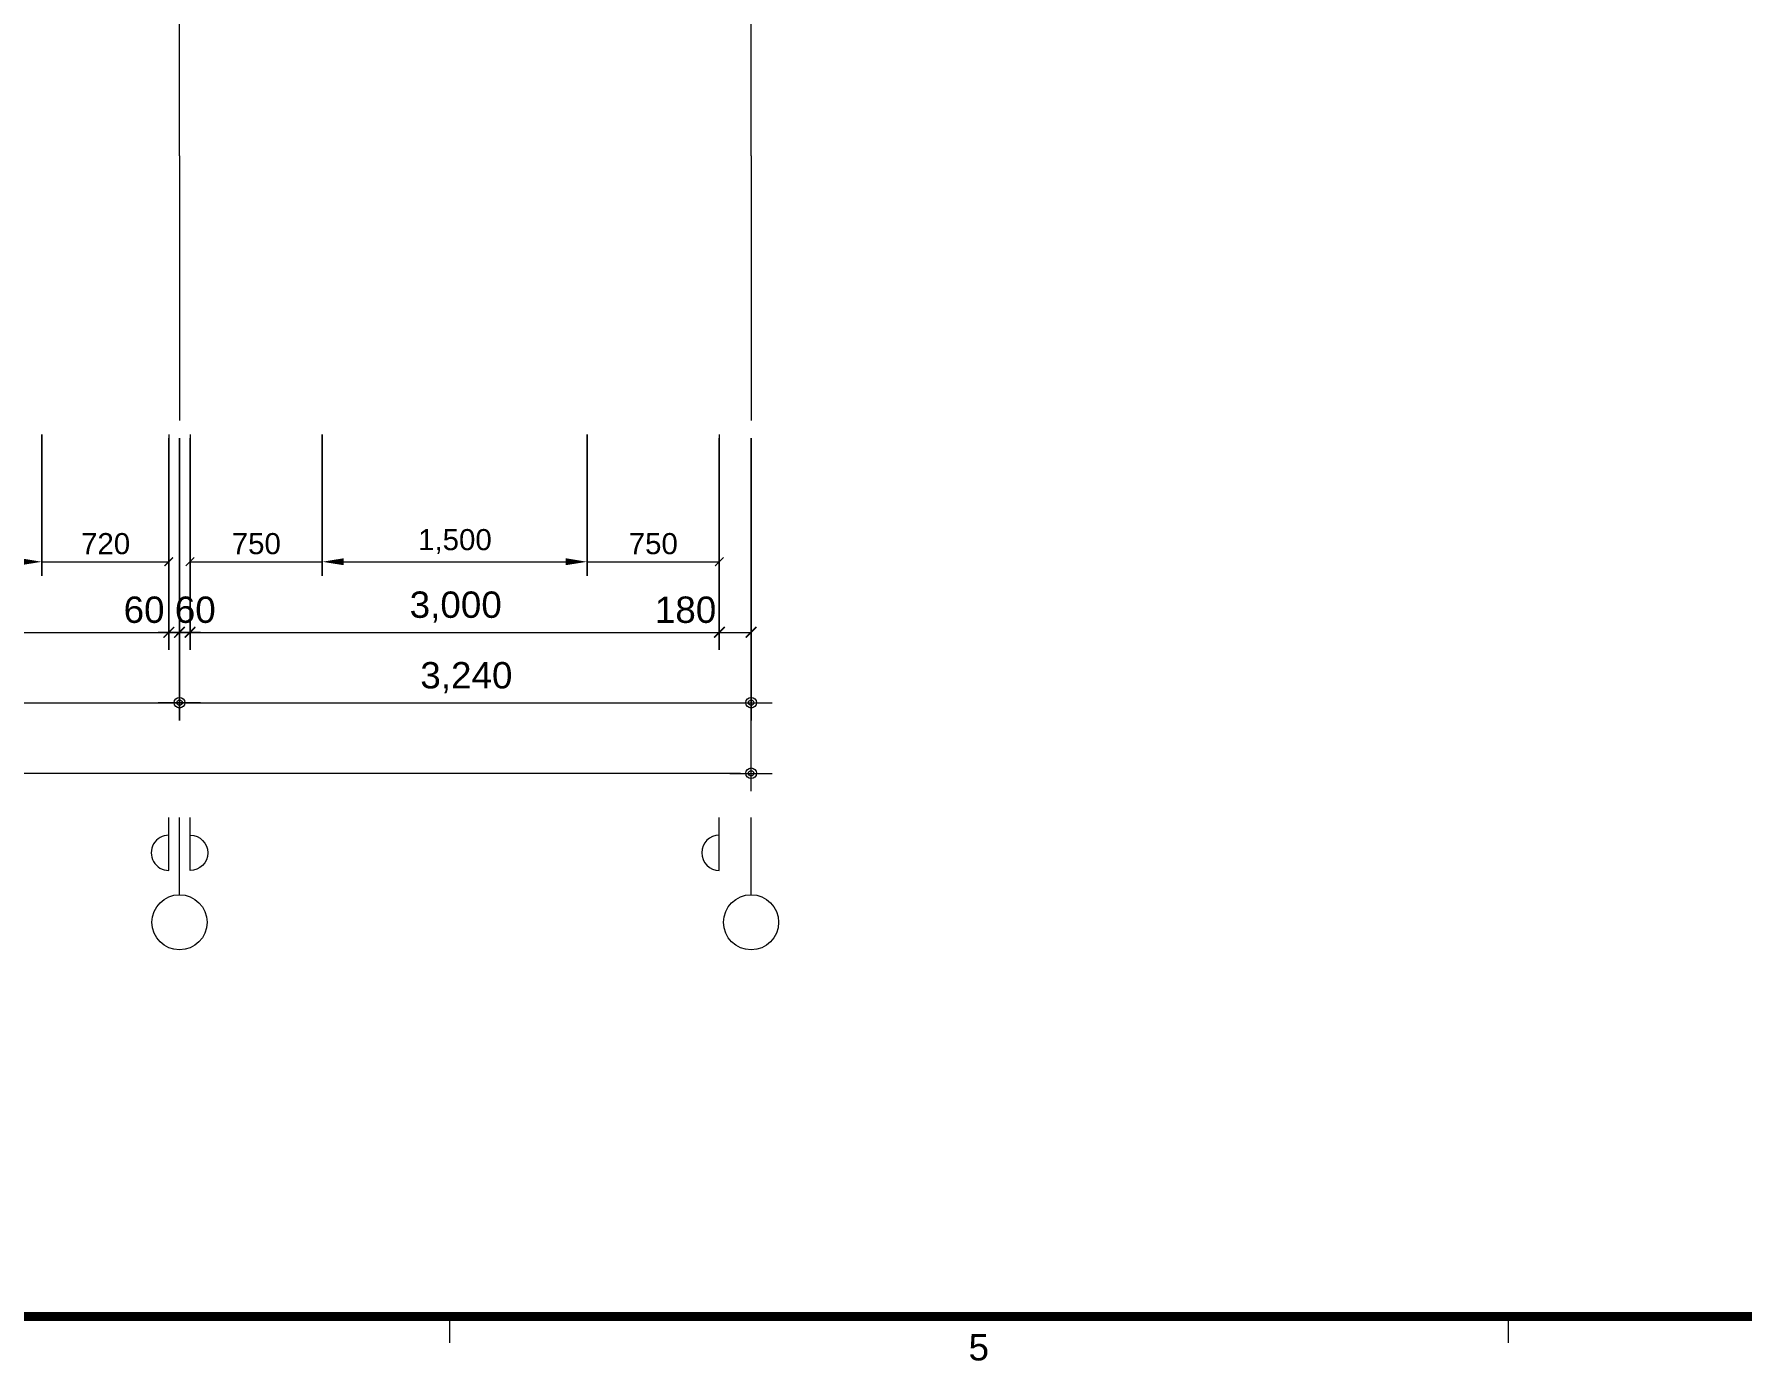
# Model space of a CAD drawing. Header units: millimetres. Extents: x 906 to 41302, y 848 to 28850.
# Drawn here: x 22771 to 32450, y 848 to 8367 of the extents above; entities that cross this region are included whole.
import ezdxf

# ---------------------------------------------------------------- set-up
doc = ezdxf.new("R2010")
doc.units = ezdxf.units.MM
for name, color, linetype in [('PDF_0', 7, 'Continuous'), ('PDF_A-ST-AXIS-CEN', 7, 'Continuous'), ('PDF_A-ST-AXIS-DIM', 7, 'Continuous'), ('PDF_X-FORM(동탄)$G-BORD-FORM', 7, 'Continuous'), ('PDF_X-단위세대$및$주동평면도$A-ST-AXIS-CEN', 7, 'Continuous'), ('PDF_문자', 7, 'Continuous')]:
    doc.layers.add(name, color=color, linetype=linetype)
doc.styles.add('PDF Arial', font='arial.ttf')

msp = doc.modelspace()

# ---------------------------------------------------------------- linework, layer by layer
at = {"layer": 'PDF_0', "lineweight": 13}
msp.add_lwpolyline([(23474.9, 4577.3), (23714.1, 4577.3)], close=True, dxfattribs=at)
for points in [[(26714.5, 4577.3), (26954.7, 4577.3)], [(26714.5, 4177.2), (26954.7, 4177.2)]]:
    msp.add_lwpolyline(points, dxfattribs=at)
for centre, radius in [((23595, 4577.8), 30.2), ((23595, 4577.8), 30.2), ((23595, 4577.8), 15.3), ((23595, 4577.8), 15.3), ((26834.6, 4577.8), 30.2), ((26834.6, 4577.8), 15.3), ((26834.6, 4177.8), 30.2), ((26834.6, 4177.8), 15.3)]:
    msp.add_circle(centre, radius, dxfattribs=at)
at = {"layer": 'PDF_0', "transparency": 33554559}
for points in [[(23507.7, 5355.2), (23513, 5349.9), (23556.4, 5403.9)], [(23513, 5349.9), (23556.4, 5403.9), (23560.6, 5398.6)], [(23676, 5403.9), (23632.6, 5349.9), (23628.4, 5355.2)], [(23681.3, 5398.6), (23676, 5403.9), (23632.6, 5349.9)], [(26627.7, 5355.2), (26633, 5349.9), (26676.4, 5403.9)], [(26633, 5349.9), (26676.4, 5403.9), (26680.6, 5398.6)], [(23501.4, 4949.8), (23507.7, 4943.5), (23561.7, 5010.2)], [(23501.4, 4949.8), (23507.7, 4943.5), (23561.7, 5010.2)], [(23507.7, 4943.5), (23561.7, 5010.2), (23568, 5003.8)], [(23507.7, 4943.5), (23561.7, 5010.2), (23568, 5003.8)], [(23621, 5010.2), (23568, 4943.5), (23561.7, 4949.8)], [(23561.7, 4949.8), (23568, 4943.5), (23621, 5010.2)], [(23627.3, 5003.8), (23621, 5010.2), (23568, 4943.5)], [(23568, 4943.5), (23621, 5010.2), (23627.3, 5003.8)], [(23681.3, 5010.2), (23627.3, 4943.5), (23621, 4949.8)], [(23681.3, 5010.2), (23627.3, 4943.5), (23621, 4949.8)], [(23687.6, 5003.8), (23681.3, 5010.2), (23627.3, 4943.5)], [(23687.6, 5003.8), (23681.3, 5010.2), (23627.3, 4943.5)], [(26621.3, 4949.8), (26627.7, 4943.5), (26681.7, 5010.2)], [(26681.7, 5010.2), (26627.7, 4943.5), (26621.3, 4949.8)], [(26627.7, 4943.5), (26681.7, 5010.2), (26688, 5003.8)], [(26688, 5003.8), (26681.7, 5010.2), (26627.7, 4943.5)], [(26801.3, 4949.8), (26807.6, 4943.5), (26861.6, 5010.2)], [(26807.6, 4943.5), (26861.6, 5010.2), (26867.9, 5003.8)]]:
    msp.add_solid(points, dxfattribs=at)
at = {"layer": 'PDF_A-ST-AXIS-CEN', "lineweight": 5}
for points in [[(23594.5, 7677.2), (23594.5, 6176.4)], [(26834.1, 7677.2), (26834.1, 6176.4)]]:
    msp.add_lwpolyline(points, dxfattribs=at)
at = {"layer": 'PDF_A-ST-AXIS-DIM', "lineweight": 13}
for points in [[(22814.5, 5297), (22814.5, 6097.1)], [(23534.2, 4876.8), (23534.2, 6077)], [(23594.5, 4476.8), (23594.5, 6077)], [(23594.5, 4876.8), (23594.5, 6077)], [(23654.8, 4876.8), (23654.8, 6077)], [(24404.1, 5297), (24404.1, 6097.1)], [(25904.8, 5297), (25904.8, 6097.1)], [(26654.1, 4876.8), (26654.1, 6077)]]:
    msp.add_lwpolyline(points, close=True, dxfattribs=at)
for points in [[(23534.2, 6097.1), (23534.2, 5297)], [(23654.8, 6097.1), (23654.8, 5297)], [(26654.1, 6097.1), (26654.1, 5297)], [(26834.1, 4076.7), (26834.1, 6077), (26834.1, 4476.8)], [(26834.1, 6077), (26834.1, 4876.8)], [(22814.5, 5376.3), (23534.2, 5376.3)], [(23654.8, 5376.3), (24404.1, 5376.3)], [(24524.8, 5376.3), (25784.2, 5376.3)], [(25904.8, 5376.3), (26654.1, 5376.3)], [(11544.3, 4976.3), (11724.2, 4976.3), (15624.2, 4976.3), (15769.2, 4976.3), (15914.2, 4976.3), (20414.2, 4976.3), (20474.5, 4976.3), (20534.9, 4976.3), (23534.2, 4976.3), (23474.9, 4976.3)], [(23714.1, 4976.3), (23654.8, 4976.3), (23594.5, 4976.3), (23534.2, 4976.3), (23594.5, 4976.3), (23654.8, 4976.3), (26654.1, 4976.3), (26834.1, 4976.3)], [(20534.9, 4577.3), (23534.2, 4577.3)], [(23654.8, 4577.3), (26774.8, 4577.3)], [(26774.8, 4177.2), (11604.6, 4177.2)], [(23594.5, 3489.3), (23594.5, 3926.4)], [(26834.1, 3489.3), (26834.1, 3926.4)]]:
    msp.add_lwpolyline(points, dxfattribs=at)
for points in [[(23534.7, 3826.9, 1), (23534.2, 3626.9), (23534.2, 3926.4)], [(23655.4, 3826.9, -1), (23654.8, 3626.9), (23654.8, 3926.4)], [(26654.7, 3826.9, 1), (26654.1, 3626.9), (26654.1, 3926.4)]]:
    msp.add_lwpolyline(points, format="xyb", dxfattribs=at)
for centre in [(23595, 3333.2), (26834.6, 3333.2)]:
    msp.add_circle(centre, 156.1, dxfattribs=at)
at = {"layer": 'PDF_A-ST-AXIS-DIM', "transparency": 33554559}
for points in [[(22694.9, 5396.4), (22694.9, 5357.3), (22814.5, 5376.3)], [(24524.8, 5396.4), (24524.8, 5357.3), (24404.1, 5376.3)], [(25784.2, 5396.4), (25784.2, 5357.3), (25904.8, 5376.3)]]:
    msp.add_solid(points, dxfattribs=at)
at = {"layer": 'PDF_X-FORM(동탄)$G-BORD-FORM', "lineweight": 0, "const_width": 49.7}
msp.add_lwpolyline([(1124.5, 1099.1), (41024.7, 1099.1), (41024.7, 28598.8), (1124.5, 28598.8)], close=True, dxfattribs=at)
at = {"layer": 'PDF_X-FORM(동탄)$G-BORD-FORM', "lineweight": 13}
for points in [[(25124.8, 1099.6), (25124.8, 949.3)], [(31124.5, 1099.6), (31124.5, 949.3)]]:
    msp.add_lwpolyline(points, dxfattribs=at)
at = {"layer": 'PDF_X-단위세대$및$주동평면도$A-ST-AXIS-CEN', "lineweight": 5}
for points in [[(26834.1, 7677.2), (26834.1, 16301.5)], [(23594.5, 7677.2), (23594.5, 13211.2)]]:
    msp.add_lwpolyline(points, dxfattribs=at)

# ---------------------------------------------------------------- texts
at = {"layer": 'PDF_문자', "attachment_point": 7, "style": 'PDF Arial'}
for s, insert, char_height in [('720', (23036.8, 5417.9), 119.51), ('750', (23890.8, 5417.9), 119.51), ('1,500', (24947, 5420.1), 119.51), ('750', (26140.8, 5417.9), 119.51), ('60 60', (23278.1, 5028), 149.38), ('3,000', (24899.4, 5031), 149.38), ('180', (26289, 5028), 149.38), ('3,240', (24959.7, 4631), 149.38), ('5', (28067, 847.6), 149.4)]:
    msp.add_mtext(s, dxfattribs=dict(at, insert=insert, char_height=char_height))

doc.saveas('drawing.dxf')
